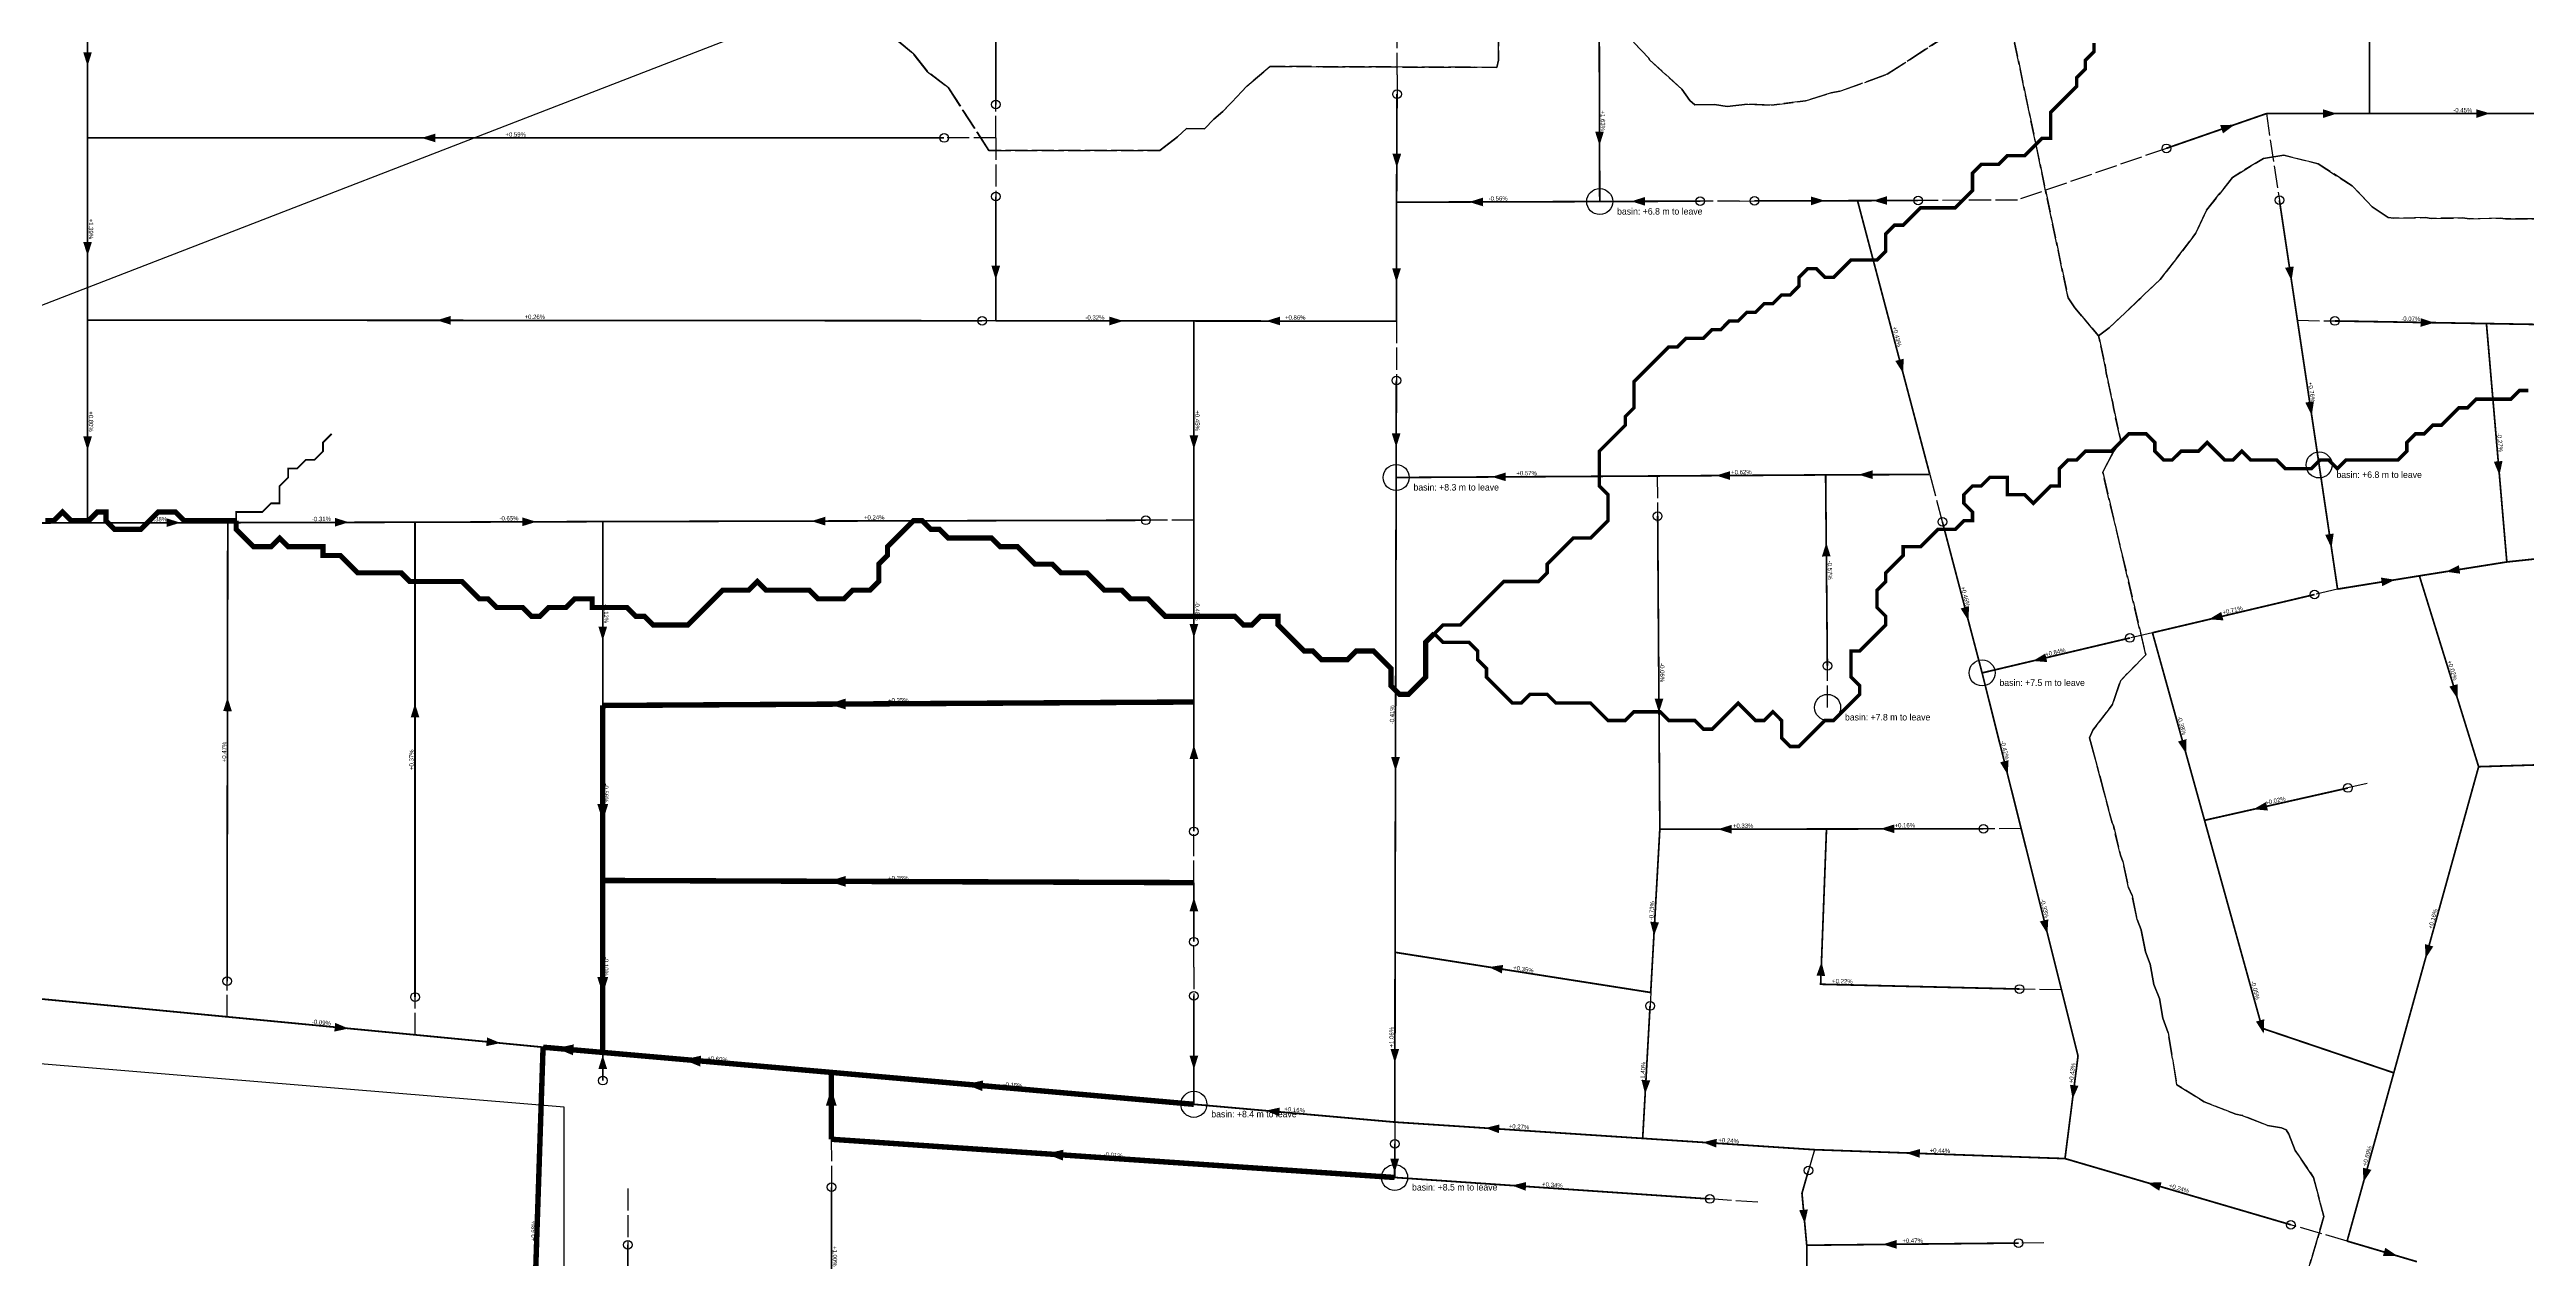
# Model space of a CAD drawing. Header units: metres. Extents: x 442821 to 452274, y 2561971 to 2571293.
# Drawn here: x 443657 to 444798, y 2564912 to 2565469 of the extents above; entities that cross this region are included whole.
import ezdxf
from ezdxf.enums import TextEntityAlignment as Align

# ---------------------------------------------------------------- set-up
doc = ezdxf.new("R2010")
doc.units = ezdxf.units.M
doc.header["$LTSCALE"] = 8
doc.linetypes.add('DASHDOT', pattern=[3.556, 2.54, -0.508, 0, -0.508])
doc.linetypes.add('DASHED', pattern=[1.524, 1.27, -0.254])
for name, color, linetype in [('A_ARROWS', 7, 'Continuous'), ('A_BASINS', 1, 'Continuous'), ('A_BRANCH', 7, 'Continuous'), ('A_BUILT_2006', 252, 'Continuous'), ('A_CATCHMENTS', 7, 'Continuous'), ('A_GRADIENT', 8, 'Continuous'), ('A_HEAD_GAP', 8, 'Continuous'), ('A_HEADS', 8, 'Continuous'), ('A_LATERAL', 7, 'Continuous'), ('A_STREAMS', 5, 'Continuous'), ('A_SUBMAIN', 7, 'Continuous')]:
    doc.layers.add(name, color=color, linetype=linetype)

msp = doc.modelspace()

# ---------------------------------------------------------------- linework, layer by layer
at = {"layer": 'A_ARROWS', "color": 2}
for points in [[(443674.5, 2565461.1), (443672.5, 2565467.5), (443676.5, 2565467.5)], [(443828.4, 2565428), (443834.8, 2565430), (443834.8, 2565426)], [(444371.2, 2565424.5), (444369.2, 2565430.9), (444373.2, 2565430.9)], [(444277.8, 2565414.3), (444275.8, 2565420.7), (444279.8, 2565420.7)], [(444311.1, 2565398.5), (444317.5, 2565400.5), (444317.6, 2565396.5)], [(444385.8, 2565398.8), (444392.2, 2565400.8), (444392.2, 2565396.8)], [(444475.1, 2565399.1), (444468.7, 2565397), (444468.7, 2565401)], [(444497.3, 2565399.1), (444503.7, 2565401.2), (444503.7, 2565397.2)], [(443674.5, 2565373.7), (443672.5, 2565380.1), (443676.5, 2565380.1)], [(444093, 2565362.7), (444091, 2565369.1), (444095, 2565369.1)], [(444277.6, 2565361.5), (444275.7, 2565367.9), (444279.7, 2565367.9)], [(443835.4, 2565344), (443841.8, 2565346), (443841.8, 2565342)], [(444151.8, 2565343.7), (444145.4, 2565341.7), (444145.4, 2565345.7)], [(444217.6, 2565343.7), (444224, 2565345.7), (444224, 2565341.7)], [(444511.1, 2565319.6), (444507.5, 2565325.3), (444511.4, 2565326.3)], [(443674.5, 2565284.1), (443672.5, 2565290.5), (443676.5, 2565290.5)], [(444184.3, 2565284.6), (444182.3, 2565291), (444186.3, 2565291)], [(444277.5, 2565285.5), (444275.5, 2565291.9), (444279.5, 2565291.9)], [(444321.6, 2565271.9), (444328, 2565273.9), (444328, 2565269.9)], [(444424.9, 2565272.5), (444431.3, 2565274.5), (444431.3, 2565270.5)], [(444490.6, 2565272.9), (444497, 2565274.9), (444497, 2565270.9)], [(443717.3, 2565250.8), (443710.9, 2565248.8), (443710.9, 2565252.8)], [(443794.9, 2565251), (443788.5, 2565249), (443788.5, 2565253)], [(443881.3, 2565251.2), (443874.9, 2565249.2), (443874.9, 2565253.2)], [(444008, 2565251.5), (444014.4, 2565253.5), (444014.4, 2565249.5)], [(444475.7, 2565241.6), (444477.7, 2565235.3), (444473.7, 2565235.2)], [(444541.2, 2565205.6), (444537.6, 2565211.3), (444541.5, 2565212.3)], [(443911.9, 2565196.5), (443909.9, 2565202.9), (443913.9, 2565202.9)], [(444184.3, 2565197.7), (444182.3, 2565204.1), (444186.3, 2565204.1)], [(444570.9, 2565187.1), (444576.6, 2565190.5), (444577.5, 2565186.6)], [(443739, 2565170.3), (443741, 2565163.9), (443737, 2565164)], [(443825.4, 2565167.5), (443827.4, 2565161.1), (443823.4, 2565161.1)], [(444015.9, 2565167.2), (444023.9, 2565169.8), (444023.9, 2565164.8)], [(444398.6, 2565163.3), (444396.6, 2565169.7), (444400.6, 2565169.7)], [(444184.3, 2565148.4), (444186.3, 2565142), (444182.3, 2565142)], [(444277.2, 2565136.4), (444275.2, 2565142.8), (444279.2, 2565142.8)], [(444559.3, 2565134.7), (444555.8, 2565140.4), (444559.7, 2565141.4)], [(443911.9, 2565113.2), (443909.4, 2565121.2), (443914.4, 2565121.2)], [(444425.7, 2565109.6), (444432.1, 2565111.6), (444432.1, 2565107.6)], [(444500.7, 2565109.8), (444507.1, 2565111.8), (444507.1, 2565107.8)], [(444015.9, 2565085.6), (444023.9, 2565088.1), (444023.9, 2565083.1)], [(444184.3, 2565078.2), (444186.3, 2565071.8), (444182.3, 2565071.8)], [(444396.3, 2565060.5), (444394.6, 2565067), (444398.6, 2565066.7)], [(444577.6, 2565061.4), (444574.1, 2565067.1), (444578, 2565068.1)], [(443911.9, 2565033.5), (443909.4, 2565041.5), (443914.4, 2565041.5)], [(444320.2, 2565046.1), (444326.8, 2565047.1), (444326.2, 2565043.2)], [(444473.5, 2565048.5), (444475.2, 2565042), (444471.2, 2565042.2)], [(443794.8, 2565017.8), (443788.2, 2565016.4), (443788.6, 2565020.4)], [(443864.8, 2565011.1), (443858.2, 2565009.7), (443858.6, 2565013.7)], [(443890.4, 2565008.7), (443898.6, 2565010.5), (443898.2, 2565005.5)], [(443911.9, 2565005.6), (443913.9, 2564999.2), (443909.9, 2564999.2)], [(443949.1, 2565003.5), (443957.2, 2565005.3), (443956.8, 2565000.3)], [(444184.3, 2564998.9), (444182.3, 2565005.3), (444186.3, 2565005.3)], [(444276.9, 2565002), (444274.9, 2565008.4), (444278.9, 2565008.4)], [(444079.1, 2564992.1), (444087.2, 2564993.9), (444086.8, 2564989)], [(444392.2, 2564987.6), (444390.6, 2564994.1), (444394.6, 2564993.9)], [(444017.2, 2564990.2), (444019.7, 2564982.3), (444014.7, 2564982.2)], [(444589.2, 2564985.3), (444588, 2564991.9), (444591.9, 2564991.4)], [(444217.4, 2564980), (444223.9, 2564981.4), (444223.6, 2564977.4)], [(444318.6, 2564972), (444325.1, 2564973.6), (444324.8, 2564969.6)], [(444116.1, 2564960.1), (444124.2, 2564962), (444123.9, 2564957)], [(444418.7, 2564965.4), (444425.3, 2564967), (444425, 2564963)], [(444512.4, 2564960.5), (444518.9, 2564962.3), (444518.7, 2564958.3)], [(444276.8, 2564951.4), (444274.8, 2564957.8), (444278.8, 2564957.8)], [(444330.9, 2564945.5), (444337.4, 2564947.1), (444337.2, 2564943.1)], [(444623.5, 2564946.8), (444630.2, 2564947), (444629.1, 2564943.1)], [(444465.8, 2564927.9), (444463.2, 2564934.1), (444467.2, 2564934.5)], [(444501.7, 2564918.4), (444508.1, 2564920.4), (444508.1, 2564916.4)]]:
    msp.add_solid(points, dxfattribs=at)
at = {"layer": 'A_ARROWS', "color": 3}
for points in [[(444711, 2565439.2), (444704.6, 2565437.2), (444704.6, 2565441.2)], [(444781.6, 2565439.3), (444775.2, 2565437.2), (444775.2, 2565441.2)], [(444663.9, 2565434.1), (444658.5, 2565430.1), (444657.2, 2565433.9)]]:
    msp.add_solid(points, dxfattribs=at)
at = {"layer": 'A_ARROWS', "color": 1}
for points in [[(444690.1, 2565362.2), (444687.1, 2565368.2), (444691.1, 2565368.8)], [(444755.9, 2565342.9), (444749.5, 2565341), (444749.6, 2565345)], [(444699.4, 2565300.1), (444696.4, 2565306.1), (444700.4, 2565306.7)], [(444785.9, 2565272.6), (444783.3, 2565278.9), (444787.3, 2565279.2)], [(444708.5, 2565239.1), (444705.6, 2565245.2), (444709.5, 2565245.8)], [(444737.9, 2565224.5), (444731.9, 2565221.5), (444731.3, 2565225.5)], [(444761.2, 2565228.2), (444767.2, 2565231.2), (444767.8, 2565227.3)], [(444652, 2565206.3), (444657.7, 2565209.7), (444658.7, 2565205.8)], [(444766.6, 2565169.7), (444762.8, 2565175.3), (444766.6, 2565176.4)], [(444641.5, 2565144.4), (444637.8, 2565150), (444641.7, 2565151.1)], [(444672.5, 2565118.8), (444678.3, 2565122.1), (444679.2, 2565118.2)], [(444751.8, 2565050), (444751.6, 2565056.7), (444755.4, 2565055.6)], [(444677.3, 2565015.4), (444673.7, 2565021), (444677.5, 2565022.1)], [(444723.2, 2564947), (444723, 2564953.7), (444726.9, 2564952.7)], [(444738.9, 2564913.1), (444732.2, 2564913), (444733.3, 2564916.8)]]:
    msp.add_solid(points, dxfattribs=at)
at = {"layer": 'A_BASINS', "color": 1}
for centre in [(444371.3, 2565398.7), (444702.8, 2565277.4), (444277.5, 2565271.6), (444547.5, 2565181.6), (444476.3, 2565165.7), (444184.3, 2564982.9), (444276.8, 2564949.2)]:
    msp.add_circle(centre, 6, dxfattribs=at)
at = {"layer": 'A_BRANCH', "color": 3, "const_width": 0.8}
msp.add_lwpolyline([(444093, 2565443.4), (444093, 2565520.7)], dxfattribs=at)
at = {"layer": 'A_BRANCH', "color": 2, "const_width": 0.8}
for points in [[(444371.1, 2565473.2), (444371.3, 2565398.7)], [(444069.2, 2565428), (443674.5, 2565428)], [(444442.6, 2565399), (444490.1, 2565399.1)], [(444518, 2565399.2), (444490.1, 2565399.1)], [(444277.6, 2565316.3), (444277.5, 2565271.6)], [(444615.6, 2565197.7), (444547.5, 2565181.6)], [(444184.3, 2565108.6), (444184.3, 2565168.2)], [(444184.3, 2565032.9), (444184.3, 2564982.9)], [(444394.5, 2565028.2), (444391.1, 2564967.2)], [(444276.9, 2564964.7), (444276.8, 2564949.2)], [(444017.3, 2564944.7), (444017.4, 2564881.2)]]:
    msp.add_lwpolyline(points, dxfattribs=at)
at = {"layer": 'A_BRANCH', "color": 1, "const_width": 0.8}
for points in [[(444684.5, 2565399.3), (444692.8, 2565344)], [(444700.7, 2565217.7), (444626, 2565200.1)]]:
    msp.add_lwpolyline(points, dxfattribs=at)
at = {"layer": 'A_BRANCH', "color": 2, "linetype": 'DASHED', "const_width": 0.8}
for points in [[(444086.7, 2565343.8), (443674.5, 2565344.1)], [(443738.8, 2565039.6), (443739.1, 2565250.8)], [(443825.4, 2565032.3), (443825.4, 2565251)], [(444162.1, 2565251.9), (443911.9, 2565251.3)], [(444398, 2565253.8), (444399, 2565109.6)], [(444529.2, 2565251.2), (444547.5, 2565181.6)], [(444564.7, 2565036), (444473.1, 2565038.2), (444475.8, 2565109.7)], [(444548.1, 2565109.8), (444475.8, 2565109.7)], [(444467.5, 2564952.4), (444464.5, 2564941.9), (444466.7, 2564918)], [(444689.8, 2564927.4), (444585.7, 2564957.9)]]:
    msp.add_lwpolyline(points, dxfattribs=at)
at = {"layer": 'A_BRANCH', "color": 1, "linetype": 'DASHED', "const_width": 0.8}
for points in [[(444710.1, 2565343.7), (444779.9, 2565342.5)], [(444843.7, 2565341.4), (444779.9, 2565342.5)], [(444869, 2565323.9), (444871.2, 2565248.6), (444838.5, 2565237.9), (444789.3, 2565232.7)]]:
    msp.add_lwpolyline(points, dxfattribs=at)
at = {"layer": 'A_BUILT_2006', "color": 252}
msp.add_lwpolyline([(444422.4, 2563343.7), (444425.8, 2563359.7), (444354.3, 2563402.3), (444079.1, 2562950.6), (443944.5, 2563054.6), (443895.5, 2563534.9), (443894.2, 2564981.6), (443353.4, 2565026.3), (443356.8, 2565236.3), (445139.7, 2565926.1), (445353.1, 2566067)], dxfattribs=at)
at = {"layer": 'A_CATCHMENTS', "color": 3, "linetype": 'DASHED'}
for points in [[(444552.1, 2565488.8), (444503.8, 2565457.3), (444482, 2565449.5), (444477.9, 2565448.8), (444466.2, 2565445.1), (444450.4, 2565443.1), (444439.4, 2565443.6), (444430, 2565442.5), (444424.2, 2565443.4), (444415.1, 2565443.3), (444412.8, 2565445.3), (444409.1, 2565450.5), (444394.3, 2565463.9), (444393.9, 2565464.8), (444378.7, 2565480.5)], [(444803.4, 2565390.8), (444788.7, 2565390.7), (444786.2, 2565391.1), (444772, 2565390.7), (444769, 2565391.2), (444754.5, 2565390.9), (444751.8, 2565391.3), (444737.1, 2565391), (444734.7, 2565391.4), (444734.6, 2565391.4), (444727.3, 2565396.3), (444718.1, 2565405.9), (444702.3, 2565416.1), (444686.5, 2565420), (444677.1, 2565418.6), (444662.9, 2565409.8), (444650.9, 2565394.8), (444646, 2565384.1), (444629.6, 2565362.8), (444606, 2565340.5), (444601.2, 2565336.8), (444590.3, 2565349.7), (444587.1, 2565354.4), (444559.2, 2565487.4)], [(444324.6, 2565480.4), (444324.6, 2565463.8), (444323.9, 2565460.5), (444219.4, 2565460.9), (444208.7, 2565451.9), (444197.7, 2565440.2), (444193.5, 2565436.6), (444189.2, 2565432.2), (444180.9, 2565432.3), (444176.8, 2565428.5), (444168.6, 2565422.2), (444089.8, 2565422.2), (444071.2, 2565451.1), (444061.6, 2565458.5), (444055.2, 2565466.6), (444046.4, 2565474)]]:
    msp.add_lwpolyline(points, dxfattribs=at)
at = {"layer": 'A_CATCHMENTS', "color": 2, "linetype": 'DASHED'}
for points in [[(444378.7, 2565480.5), (444393.9, 2565464.8), (444394.3, 2565463.9), (444409.1, 2565450.5), (444412.8, 2565445.3), (444415.1, 2565443.3), (444424.2, 2565443.4), (444430, 2565442.5), (444439.4, 2565443.6), (444450.4, 2565443.1), (444466.2, 2565445.1), (444477.9, 2565448.8), (444482, 2565449.5), (444503.8, 2565457.3), (444552.1, 2565488.8)], [(444559.2, 2565487.4), (444587.1, 2565354.4), (444590.3, 2565349.7), (444601.2, 2565336.8), (444601.4, 2565335.8), (444604.4, 2565322.3), (444604.7, 2565319.8), (444607.8, 2565305.8), (444608, 2565303.8), (444611.2, 2565289.2), (444611.3, 2565288.1), (444608.2, 2565283.8), (444603.1, 2565274), (444622.9, 2565190), (444611.2, 2565178), (444607.6, 2565167.1), (444598.6, 2565155.3), (444597, 2565151.7), (444598.3, 2565146.7), (444598.6, 2565146), (444603.1, 2565128.8), (444603.2, 2565128.6), (444607.4, 2565112.5), (444608, 2565111.3), (444611.2, 2565097.6), (444612.4, 2565094.8), (444615, 2565082.8), (444616.6, 2565079), (444618.9, 2565068), (444620.8, 2565063.2), (444622.8, 2565053.1), (444625, 2565047.4), (444626.7, 2565038.1), (444629.2, 2565031.6), (444630.8, 2565022.5), (444633.3, 2565015.8), (444637.3, 2564991.9), (444649.9, 2564984.1), (444664.4, 2564978.4), (444667.4, 2564977.8), (444679, 2564973.2), (444685.5, 2564972), (444687.6, 2564971.1), (444688.9, 2564969.1), (444691.8, 2564961.7), (444700.2, 2564949.2), (444705, 2564931.2), (444689.5, 2564878.2)], [(444046.4, 2565474), (444055.2, 2565466.6), (444061.6, 2565458.5), (444071.2, 2565451.1), (444089.8, 2565422.2), (444168.6, 2565422.2), (444176.8, 2565428.5), (444180.9, 2565432.3), (444189.2, 2565432.2), (444193.5, 2565436.6), (444197.7, 2565440.2), (444208.7, 2565451.9), (444219.4, 2565460.9), (444323.9, 2565460.5), (444324.6, 2565463.8), (444324.6, 2565480.4)]]:
    msp.add_lwpolyline(points, dxfattribs=at)
at = {"layer": 'A_CATCHMENTS', "color": 1, "linetype": 'DASHED'}
msp.add_lwpolyline([(444689.5, 2564878.2), (444705, 2564931.2), (444700.2, 2564949.2), (444691.8, 2564961.7), (444688.9, 2564969.1), (444687.6, 2564971.1), (444685.5, 2564972), (444679, 2564973.2), (444667.4, 2564977.8), (444664.4, 2564978.4), (444649.9, 2564984.1), (444637.3, 2564991.9), (444633.3, 2565015.8), (444630.8, 2565022.5), (444629.2, 2565031.6), (444626.7, 2565038.1), (444625, 2565047.4), (444622.8, 2565053.1), (444620.8, 2565063.2), (444618.9, 2565068), (444616.6, 2565079), (444615, 2565082.8), (444612.4, 2565094.8), (444611.2, 2565097.6), (444608, 2565111.3), (444607.4, 2565112.5), (444603.2, 2565128.6), (444603.1, 2565128.8), (444598.6, 2565146), (444598.3, 2565146.7), (444597, 2565151.7), (444598.6, 2565155.3), (444607.6, 2565167.1), (444611.2, 2565178), (444622.9, 2565190), (444603.1, 2565274), (444608.2, 2565283.8), (444611.3, 2565288.1), (444611.2, 2565289.2), (444608, 2565303.8), (444607.8, 2565305.8), (444604.7, 2565319.8), (444604.4, 2565322.3), (444601.4, 2565335.8), (444601.2, 2565336.8), (444606, 2565340.5), (444629.6, 2565362.8), (444646, 2565384.1), (444650.9, 2565394.8), (444662.9, 2565409.8), (444677.1, 2565418.6), (444686.5, 2565420), (444702.3, 2565416.1), (444718.1, 2565405.9), (444727.3, 2565396.3), (444734.6, 2565391.4), (444734.7, 2565391.4), (444737.1, 2565391), (444751.8, 2565391.3), (444754.5, 2565390.9), (444769, 2565391.2), (444772, 2565390.7), (444786.2, 2565391.1), (444788.7, 2565390.7), (444803.4, 2565390.8)], dxfattribs=at)
at = {"layer": 'A_HEAD_GAP', "color": 8, "linetype": 'DASHED'}
for points in [[(444277.9, 2565457.1), (444278, 2565473.2)], [(444277.9, 2565457.1), (444277.9, 2565448.2)], [(444093, 2565428), (444093, 2565443.4)], [(444678.5, 2565439.2), (444684.5, 2565399.3)], [(444093, 2565428), (444069.2, 2565428)], [(444093, 2565428), (444093, 2565401)], [(444632.4, 2565423.2), (444563.8, 2565399.4), (444518, 2565399.2)], [(444435.7, 2565398.9), (444417.6, 2565398.9)], [(444435.7, 2565398.9), (444442.6, 2565399)], [(444093, 2565343.8), (444086.7, 2565343.8)], [(444277.6, 2565343.6), (444277.6, 2565316.3)], [(444692.8, 2565344), (444710.1, 2565343.7)], [(444397.8, 2565272.3), (444398, 2565253.8)], [(444523.4, 2565273), (444529.2, 2565251.2)], [(444184.3, 2565251.9), (444162.1, 2565251.9)], [(444711.3, 2565220.2), (444700.7, 2565217.7)], [(444626, 2565200.1), (444615.6, 2565197.7)], [(444476.3, 2565165.7), (444476.2, 2565184.9)], [(444724.9, 2565130.6), (444716.1, 2565128.6)], [(444184.3, 2565085), (444184.3, 2565108.6)], [(444565.5, 2565109.9), (444548.1, 2565109.8)], [(444184.3, 2565046.1), (444184.3, 2565057.8)], [(443738.8, 2565023.2), (443738.8, 2565039.6)], [(444184.3, 2565046.1), (444184.3, 2565032.9)], [(443825.4, 2565014.9), (443825.4, 2565032.3)], [(444394.8, 2565034.4), (444394.5, 2565028.2)], [(444584.1, 2565035.6), (444564.7, 2565036)], [(444276.9, 2564974.7), (444276.9, 2564964.7)], [(444017.2, 2564966.8), (444017.3, 2564944.7)], [(444470.2, 2564962), (444467.5, 2564952.4)], [(443923.5, 2564944.1), (443923.5, 2564918.2)], [(444444.2, 2564937.8), (444422, 2564939.3)], [(444715.7, 2564919.9), (444689.8, 2564927.4)], [(444575.9, 2564919.1), (444564.3, 2564919)]]:
    msp.add_lwpolyline(points, dxfattribs=at)
at = {"layer": 'A_HEADS', "color": 2}
for centre in [(444277.9, 2565448.2), (444069.2, 2565428), (444093, 2565401), (444417.6, 2565398.9), (444442.6, 2565399), (444518, 2565399.2), (444086.7, 2565343.8), (444277.6, 2565316.3), (444398, 2565253.8), (444162.1, 2565251.9), (444529.2, 2565251.2), (444615.6, 2565197.7), (444476.2, 2565184.9), (444184.3, 2565108.6), (444548.1, 2565109.8), (444184.3, 2565057.8), (443738.8, 2565039.6), (443825.4, 2565032.3), (444184.3, 2565032.9), (444394.5, 2565028.2), (444564.7, 2565036), (443911.9, 2564993.8), (444276.9, 2564964.7), (444467.5, 2564952.4), (444017.3, 2564944.7), (444422, 2564939.3), (444689.8, 2564927.4), (443923.5, 2564918.2), (444564.3, 2564919)]:
    msp.add_circle(centre, 2, dxfattribs=at)
at = {"layer": 'A_HEADS', "color": 3}
for centre in [(444093, 2565443.4), (444632.4, 2565423.2)]:
    msp.add_circle(centre, 2, dxfattribs=at)
at = {"layer": 'A_HEADS', "color": 1}
for centre in [(444684.5, 2565399.3), (444710.1, 2565343.7), (444700.7, 2565217.7), (444716.1, 2565128.6)]:
    msp.add_circle(centre, 2, dxfattribs=at)
at = {"layer": 'A_LATERAL', "color": 3, "linetype": 'DASHDOT', "const_width": 0.8}
for points in [[(444726.1, 2565545.9), (444726, 2565439.2)], [(444726, 2565439.2), (444811.9, 2565439.3)]]:
    msp.add_lwpolyline(points, dxfattribs=at)
at = {"layer": 'A_LATERAL', "color": 2, "linetype": 'DASHED', "const_width": 0.8}
for points in [[(443674.5, 2565520.7), (443674.5, 2565428)], [(444490.1, 2565399.1), (444523.4, 2565273)], [(444184.3, 2565343.7), (444184.3, 2565251.9)], [(444523.4, 2565273), (444475.4, 2565272.8)], [(444475.8, 2565109.7), (444399, 2565109.6)], [(444394.8, 2565034.4), (444277, 2565052.9)], [(444584.1, 2565035.6), (444591.7, 2565005.2), (444585.7, 2564957.9)], [(443738.8, 2565023.2), (443825.4, 2565014.9)], [(443911.9, 2564993.8), (443911.9, 2565006.8)], [(444276.9, 2564974.7), (444184.3, 2564982.9)], [(444391.1, 2564967.2), (444276.9, 2564974.7)], [(444470.2, 2564962), (444391.1, 2564967.2)], [(444585.7, 2564957.9), (444470.2, 2564962)], [(444422, 2564939.3), (444276.8, 2564949.2)], [(444564.3, 2564919), (444466.7, 2564918)], [(444466.7, 2564918), (444467.4, 2564851.5)]]:
    msp.add_lwpolyline(points, dxfattribs=at)
at = {"layer": 'A_LATERAL', "color": 2, "const_width": 0.8}
for points in [[(444277.9, 2565448.2), (444277.7, 2565398.4)], [(443674.5, 2565428), (443674.5, 2565344.1)], [(444093, 2565401), (444093, 2565343.8)], [(444277.7, 2565398.4), (444277.6, 2565343.6)], [(444417.6, 2565398.9), (444371.3, 2565398.7)], [(443674.5, 2565344.1), (443674.5, 2565250.7)], [(444277.6, 2565343.6), (444184.3, 2565343.7)], [(444397.8, 2565272.3), (444277.5, 2565271.6)], [(444475.4, 2565272.8), (444397.8, 2565272.3)], [(444184.3, 2565057.8), (444184.3, 2565085)], [(444277, 2565052.9), (444276.9, 2564974.7)], [(443923.5, 2564918.2), (443923.6, 2564840.2)]]:
    msp.add_lwpolyline(points, dxfattribs=at)
at = {"layer": 'A_LATERAL', "color": 3, "const_width": 0.8}
msp.add_lwpolyline([(444632.4, 2565423.2), (444678.5, 2565439.2)], dxfattribs=at)
at = {"layer": 'A_LATERAL', "color": 3, "linetype": 'DASHED', "const_width": 0.8}
msp.add_lwpolyline([(444678.5, 2565439.2), (444726, 2565439.2)], dxfattribs=at)
at = {"layer": 'A_LATERAL', "color": 2, "linetype": 'DASHDOT', "const_width": 0.8}
for points in [[(444371.3, 2565398.7), (444277.7, 2565398.4)], [(444093, 2565343.8), (444184.3, 2565343.7)], [(444277.5, 2565271.6), (444277, 2565052.9)], [(444476.2, 2565184.9), (444475.4, 2565272.8)], [(443588.8, 2565250.5), (443674.5, 2565250.7)], [(443674.5, 2565250.7), (443739.1, 2565250.8)], [(443739.1, 2565250.8), (443825.4, 2565251)], [(443825.4, 2565251), (443911.9, 2565251.3)], [(443911.9, 2565251.3), (443911.9, 2565166.6)], [(444184.3, 2565251.9), (444184.3, 2565168.2)], [(444547.5, 2565181.6), (444565.5, 2565109.9)], [(444399, 2565109.6), (444394.8, 2565034.4)], [(444565.5, 2565109.9), (444584.1, 2565035.6)], [(443413.7, 2565054.4), (443738.8, 2565023.2)], [(443825.4, 2565014.9), (443884.4, 2565009.2)]]:
    msp.add_lwpolyline(points, dxfattribs=at)
at = {"layer": 'A_LATERAL', "color": 1, "const_width": 0.8}
for points in [[(444692.8, 2565344), (444702.8, 2565277.4)], [(444841.4, 2565140.4), (444776.3, 2565138.4)], [(444737.2, 2564997.4), (444715.7, 2564919.9)]]:
    msp.add_lwpolyline(points, dxfattribs=at)
at = {"layer": 'A_LATERAL', "color": 1, "linetype": 'DASHDOT', "const_width": 0.8}
for points in [[(444779.9, 2565342.5), (444789.3, 2565232.7)], [(444702.8, 2565277.4), (444711.3, 2565220.2)], [(444626, 2565200.1), (444650, 2565113.7)], [(444715.7, 2564919.9), (444747.9, 2564910.4)]]:
    msp.add_lwpolyline(points, dxfattribs=at)
at = {"layer": 'A_LATERAL', "color": 1, "linetype": 'DASHED', "const_width": 0.8}
for points in [[(444789.3, 2565232.7), (444749, 2565226.3)], [(444711.3, 2565220.2), (444749, 2565226.3)], [(444749, 2565226.3), (444776.3, 2565138.4)], [(444776.3, 2565138.4), (444737.2, 2564997.4)], [(444716.1, 2565128.6), (444650, 2565113.7)], [(444650, 2565113.7), (444676.6, 2565017.9), (444737.2, 2564997.4)]]:
    msp.add_lwpolyline(points, dxfattribs=at)
at = {"layer": 'A_STREAMS', "color": 5}
for points, const_width in [([(444599.1, 2565471.8), (444599.1, 2565467.8), (444595.1, 2565463.8), (444595.1, 2565459.8), (444591.1, 2565455.8), (444591.1, 2565451.8), (444587.1, 2565447.8), (444583.1, 2565443.8), (444579.1, 2565439.8), (444579.1, 2565435.8), (444579.1, 2565431.8), (444579.1, 2565427.8), (444575.1, 2565427.8), (444571.1, 2565423.8), (444567.1, 2565419.8), (444563.1, 2565419.8), (444559.1, 2565419.8), (444555.1, 2565415.8), (444551.1, 2565415.8), (444547.1, 2565415.8), (444543.1, 2565411.8), (444543.1, 2565407.8), (444543.1, 2565403.8), (444539.1, 2565399.8), (444535.1, 2565395.8), (444531.1, 2565395.8), (444527.1, 2565395.8), (444523.1, 2565395.8), (444519.1, 2565395.8), (444515.1, 2565391.8), (444511.1, 2565387.8), (444507.1, 2565387.8), (444503.1, 2565383.8), (444503.1, 2565379.8), (444503.1, 2565375.8), (444499.1, 2565371.8), (444495.1, 2565371.8), (444491.1, 2565371.8), (444487.1, 2565371.8), (444483.1, 2565367.8), (444479.1, 2565363.8), (444475.1, 2565363.8), (444471.1, 2565367.8), (444467.1, 2565367.8), (444463.1, 2565363.8), (444463.1, 2565359.8), (444459.1, 2565355.7), (444455.1, 2565355.7), (444451.1, 2565351.7), (444447.1, 2565351.7), (444443.1, 2565347.7), (444439.1, 2565347.7), (444435.1, 2565343.7), (444431.1, 2565343.7), (444427.1, 2565339.7), (444423.1, 2565339.7), (444419.1, 2565335.7), (444415.1, 2565335.7), (444411.1, 2565335.7), (444407.1, 2565331.7), (444403.1, 2565331.7), (444399.1, 2565327.7), (444395.1, 2565323.7), (444391.1, 2565319.7), (444387.1, 2565315.7), (444387.1, 2565311.7), (444387.1, 2565307.7), (444387.1, 2565303.7), (444383.1, 2565299.7), (444383.1, 2565295.7), (444379.1, 2565291.7), (444375.1, 2565287.7), (444371.1, 2565283.7), (444371.1, 2565279.7), (444371.1, 2565275.7), (444371.1, 2565271.7), (444371.1, 2565267.7), (444375.1, 2565263.7), (444375.1, 2565259.7), (444375.1, 2565255.7), (444375.1, 2565251.7), (444371.1, 2565247.7), (444367.1, 2565243.7), (444363.1, 2565243.7), (444359.1, 2565243.7), (444355.1, 2565239.7), (444351.1, 2565235.7), (444347.1, 2565231.7), (444347.1, 2565227.7), (444343.1, 2565223.7), (444339.1, 2565223.7), (444335.1, 2565223.7), (444331.1, 2565223.7), (444327.1, 2565223.7), (444323.1, 2565219.7), (444319.1, 2565215.7), (444315.1, 2565211.7), (444311.1, 2565207.7), (444307.1, 2565203.7), (444303.1, 2565203.7), (444299.1, 2565203.7), (444295.1, 2565199.7)], 1.6), ([(444799.2, 2565311.7), (444795.2, 2565311.7), (444791.2, 2565307.7), (444787.2, 2565307.7), (444783.2, 2565307.7), (444779.2, 2565307.7), (444775.2, 2565307.7), (444771.2, 2565303.7), (444767.2, 2565303.7), (444763.2, 2565299.7), (444759.2, 2565295.7), (444755.2, 2565295.7), (444751.2, 2565291.7), (444747.2, 2565291.7), (444743.2, 2565287.7), (444743.2, 2565283.7), (444739.2, 2565279.7), (444735.2, 2565279.7), (444731.2, 2565279.7), (444727.2, 2565279.7), (444723.2, 2565279.7), (444719.2, 2565279.7), (444715.2, 2565279.7), (444711.2, 2565275.7), (444707.2, 2565279.7), (444703.2, 2565279.7), (444699.2, 2565275.7), (444695.2, 2565275.7), (444691.2, 2565275.7), (444687.2, 2565275.7), (444683.2, 2565279.7), (444679.2, 2565279.7), (444675.2, 2565279.7), (444671.2, 2565279.7), (444667.2, 2565283.7), (444663.2, 2565279.7), (444659.2, 2565279.7), (444655.2, 2565283.7), (444651.2, 2565287.7), (444647.2, 2565283.7), (444643.2, 2565283.7), (444639.2, 2565283.7), (444635.1, 2565279.7), (444631.1, 2565279.7), (444627.1, 2565283.7), (444627.1, 2565287.7), (444623.1, 2565291.7), (444619.1, 2565291.7), (444615.1, 2565291.7), (444611.1, 2565287.7), (444607.1, 2565283.7), (444603.1, 2565283.7), (444599.1, 2565283.7), (444595.1, 2565283.7), (444591.1, 2565279.7), (444587.1, 2565279.7), (444583.1, 2565275.7), (444583.1, 2565271.7), (444583.1, 2565267.7), (444579.1, 2565267.7), (444575.1, 2565263.7), (444571.1, 2565259.7), (444567.1, 2565263.7), (444563.1, 2565263.7), (444559.1, 2565263.7), (444559.1, 2565267.7), (444559.1, 2565271.7), (444555.1, 2565271.7), (444551.1, 2565271.7), (444547.1, 2565267.7), (444543.1, 2565267.7), (444539.1, 2565263.7), (444539.1, 2565259.7), (444543.1, 2565255.7), (444543.1, 2565251.7), (444539.1, 2565251.7), (444535.1, 2565247.7), (444531.1, 2565247.7), (444527.1, 2565247.7), (444523.1, 2565243.7), (444519.1, 2565239.7), (444515.1, 2565239.7), (444511.1, 2565239.7), (444511.1, 2565235.7), (444507.1, 2565231.7), (444503.1, 2565227.7), (444503.1, 2565223.7), (444499.1, 2565219.7), (444499.1, 2565215.7), (444499.1, 2565211.7), (444503.1, 2565207.7), (444503.1, 2565203.7), (444499.1, 2565199.7), (444495.1, 2565195.7), (444491.1, 2565191.7), (444487.1, 2565191.7), (444487.1, 2565187.7), (444487.1, 2565183.7), (444487.1, 2565179.7), (444491.1, 2565175.7), (444491.1, 2565171.7), (444487.1, 2565167.7), (444483.1, 2565163.7), (444479.1, 2565159.7), (444475.1, 2565159.7), (444471.1, 2565155.7), (444467.1, 2565151.7), (444463.1, 2565147.7), (444459.1, 2565147.7), (444455.1, 2565151.7), (444455.1, 2565155.7), (444455.1, 2565159.7), (444451.1, 2565163.7), (444447.1, 2565159.7), (444443.1, 2565159.7), (444439.1, 2565163.7), (444435.1, 2565167.7), (444431.1, 2565163.7), (444427.1, 2565159.7), (444423.1, 2565155.7), (444419.1, 2565155.7), (444415.1, 2565159.7), (444411.1, 2565159.7), (444407.1, 2565159.7), (444403.1, 2565159.7), (444399.1, 2565163.7), (444395.1, 2565163.7), (444391.1, 2565163.7), (444387.1, 2565163.7), (444383.1, 2565159.7), (444379.1, 2565159.7), (444375.1, 2565159.7), (444371.1, 2565163.7), (444367.1, 2565167.7), (444363.1, 2565167.7), (444359.1, 2565167.7), (444355.1, 2565167.7), (444351.1, 2565167.7), (444347.1, 2565171.7), (444343.1, 2565171.7), (444339.1, 2565171.7), (444335.1, 2565167.7), (444331.1, 2565167.7), (444327.1, 2565171.7), (444323.1, 2565175.7), (444319.1, 2565179.7), (444319.1, 2565183.7), (444315.1, 2565187.7), (444315.1, 2565191.7), (444311.1, 2565195.7), (444307.1, 2565195.7), (444303.1, 2565195.7), (444299.1, 2565195.7), (444295.1, 2565199.7)], 1.6), ([(443787, 2565291.7), (443783, 2565287.7), (443783, 2565283.7), (443779, 2565279.7), (443775, 2565279.7), (443771, 2565275.7), (443767, 2565275.7), (443767, 2565271.7), (443763, 2565267.7), (443763, 2565263.7), (443763, 2565259.7), (443759, 2565259.7), (443755, 2565255.7), (443751, 2565255.7), (443747, 2565255.7), (443743, 2565255.7), (443743, 2565251.7)], 0.8), ([(443743, 2565251.7), (443739, 2565251.7), (443735, 2565251.7), (443731, 2565251.7), (443727, 2565251.7), (443723, 2565251.7), (443719, 2565251.7), (443715, 2565255.7), (443711, 2565255.7), (443707, 2565255.7), (443703, 2565251.7), (443699, 2565247.7), (443695, 2565247.7), (443691, 2565247.7), (443687, 2565247.7), (443683, 2565251.7), (443683, 2565255.7), (443679, 2565255.7), (443675, 2565251.7), (443671, 2565251.7), (443667, 2565251.7), (443663, 2565255.7), (443659, 2565251.7), (443655, 2565251.7)], 2.4), ([(444295.1, 2565199.7), (444291.1, 2565195.7), (444291.1, 2565191.7), (444291.1, 2565187.7), (444291.1, 2565183.7), (444291.1, 2565179.7), (444287.1, 2565175.7), (444283.1, 2565171.7), (444279.1, 2565171.7), (444275.1, 2565175.7), (444275.1, 2565179.7), (444275.1, 2565183.7), (444271.1, 2565187.7), (444267.1, 2565191.7), (444263.1, 2565191.7), (444259.1, 2565191.7), (444255.1, 2565187.7), (444251.1, 2565187.7), (444247.1, 2565187.7), (444243.1, 2565187.7), (444239.1, 2565191.7), (444235.1, 2565191.7), (444231.1, 2565195.7), (444227.1, 2565199.7), (444223.1, 2565203.7), (444223.1, 2565207.7), (444219.1, 2565207.7), (444215.1, 2565207.7), (444211.1, 2565203.7), (444207.1, 2565203.7), (444203.1, 2565207.7), (444199.1, 2565207.7), (444195.1, 2565207.7), (444191.1, 2565207.7), (444187.1, 2565207.7), (444183.1, 2565207.7), (444179.1, 2565207.7), (444175.1, 2565207.7), (444171.1, 2565207.7), (444167.1, 2565211.7), (444163.1, 2565215.7), (444159.1, 2565215.7), (444155.1, 2565215.7), (444151.1, 2565219.7), (444147.1, 2565219.7), (444143.1, 2565219.7), (444139.1, 2565223.7), (444135.1, 2565227.7), (444131.1, 2565227.7), (444127.1, 2565227.7), (444123.1, 2565227.7), (444119.1, 2565231.7), (444115.1, 2565231.7), (444111.1, 2565231.7), (444107.1, 2565235.7), (444103.1, 2565239.7), (444099.1, 2565239.7), (444095.1, 2565239.7), (444091.1, 2565243.7), (444087.1, 2565243.7), (444083.1, 2565243.7), (444079.1, 2565243.7), (444075.1, 2565243.7), (444071.1, 2565243.7), (444067.1, 2565247.7), (444063.1, 2565247.7), (444059.1, 2565251.7), (444055.1, 2565251.7), (444051.1, 2565247.7), (444047.1, 2565243.7), (444043.1, 2565239.7), (444043.1, 2565235.7), (444039.1, 2565231.7), (444039.1, 2565227.7), (444039.1, 2565223.7), (444035.1, 2565219.7), (444031.1, 2565219.7), (444027.1, 2565219.7), (444023.1, 2565215.7), (444019.1, 2565215.7), (444015.1, 2565215.7), (444011.1, 2565215.7), (444007.1, 2565219.7), (444003.1, 2565219.7), (443999.1, 2565219.7), (443995.1, 2565219.7), (443991.1, 2565219.7), (443987.1, 2565219.7), (443983.1, 2565223.7), (443979.1, 2565219.7), (443975.1, 2565219.7), (443971.1, 2565219.7), (443967.1, 2565219.7), (443963.1, 2565215.7), (443959.1, 2565211.7), (443955.1, 2565207.7), (443951.1, 2565203.7), (443947.1, 2565203.7), (443943.1, 2565203.7), (443939.1, 2565203.7), (443935.1, 2565203.7), (443931.1, 2565207.7), (443927.1, 2565207.7), (443923.1, 2565211.7), (443919.1, 2565211.7), (443915.1, 2565211.7), (443911, 2565211.7), (443907, 2565211.7), (443907, 2565215.7), (443903, 2565215.7), (443899, 2565215.7), (443895, 2565211.7), (443891, 2565211.7), (443887, 2565211.7), (443883, 2565207.7), (443879, 2565207.7), (443875, 2565211.7), (443871, 2565211.7), (443867, 2565211.7), (443863, 2565211.7), (443859, 2565215.7), (443855, 2565215.7), (443851, 2565219.7), (443847, 2565223.7), (443843, 2565223.7), (443839, 2565223.7), (443835, 2565223.7), (443831, 2565223.7), (443827, 2565223.7), (443823, 2565223.7), (443819, 2565227.7), (443815, 2565227.7), (443811, 2565227.7), (443807, 2565227.7), (443803, 2565227.7), (443799, 2565227.7), (443795, 2565231.7), (443791, 2565235.7), (443787, 2565235.7), (443783, 2565235.7), (443783, 2565239.7), (443779, 2565239.7), (443775, 2565239.7), (443771, 2565239.7), (443767, 2565239.7), (443763, 2565243.7), (443759, 2565239.7), (443755, 2565239.7), (443751, 2565239.7), (443747, 2565243.7), (443743, 2565247.7), (443743, 2565251.7)], 2.4)]:
    msp.add_lwpolyline(points, dxfattribs=dict(at, const_width=const_width))
at = {"layer": 'A_SUBMAIN', "color": 2, "linetype": 'DASHED', "const_width": 2.5}
for points in [[(444184.3, 2565168.2), (443911.9, 2565166.6)], [(444184.3, 2565085), (443911.9, 2565086)], [(443911.9, 2565086), (443911.9, 2565006.8)], [(443911.9, 2565006.8), (443884.4, 2565009.2)], [(444276.8, 2564949.2), (444017.2, 2564966.8)]]:
    msp.add_lwpolyline(points, dxfattribs=at)
at = {"layer": 'A_SUBMAIN', "color": 2, "linetype": 'DASHDOT', "const_width": 2.5}
for points in [[(443911.9, 2565166.6), (443911.9, 2565086)], [(444017.2, 2564966.8), (444017.2, 2564997.6)], [(444184.3, 2564982.9), (444171.9, 2564984), (444017.2, 2564997.6)]]:
    msp.add_lwpolyline(points, dxfattribs=at)
at = {"layer": 'A_SUBMAIN', "color": 2, "const_width": 2.5}
for points in [[(443884.4, 2565009.2), (443878.8, 2564839.9)], [(444017.2, 2564997.6), (443911.9, 2565006.8)]]:
    msp.add_lwpolyline(points, dxfattribs=at)

# ---------------------------------------------------------------- texts
at = {"layer": 'A_BASINS', "color": 1}
for s, p in [('basin: +6.8 m to leave', (444379.3, 2565392.7)), ('basin: +8.3 m to leave', (444285.5, 2565265.6)), ('basin: +6.8 m to leave', (444710.8, 2565271.4)), ('basin: +7.5 m to leave', (444555.5, 2565175.6)), ('basin: +7.8 m to leave', (444484.3, 2565159.7)), ('basin: +8.4 m to leave', (444192.3, 2564976.9)), ('basin: +8.5 m to leave', (444284.8, 2564943.2))]:
    msp.add_text(s, height=3, dxfattribs=at).set_placement(p)
at = {"layer": 'A_GRADIENT', "color": 2}
for s, rotation, p in [('+1.63%', -89.8829, (444371.2, 2565435.9)), ('+0.59%', 360, (443871.8, 2565428)), ('-0.56%', 0.2025, (444324.5, 2565398.5)), ('+1.39%', -90, (443674.5, 2565386.1)), ('+0.26%', 359.95, (443880.6, 2565344)), ('-0.32%', -0.05, (444138.7, 2565343.7)), ('+0.86%', 359.95, (444231, 2565343.7)), ('+0.43%', -75.2149, (444506.8, 2565336.1)), ('+0.80%', -90, (443674.5, 2565297.4)), ('+0.45%', -90, (444184.3, 2565297.8)), ('+0.57%', 0.3363, (444337.6, 2565272)), ('+0.62%', 0.3363, (444436.6, 2565272.5)), ('-0.38%', 0.1383, (443706.8, 2565250.8)), ('-0.31%', 0.1383, (443782.3, 2565250.9)), ('-0.65%', 0.1383, (443868.7, 2565251.2)), ('+0.24%', 0.1383, (444037, 2565251.6)), ('-0.57%', 270.4964, (444475.8, 2565228.9)), ('-0.12%', -90, (443911.9, 2565208.9)), ('-0.48%', -90, (444184.3, 2565210.1)), ('+0.46%', -75.2149, (444538.3, 2565216.4)), ('+0.84%', 13.2679, (444581.6, 2565189.6)), ('-0.06%', -89.5893, (444398.5, 2565181.7)), ('+0.35%', 0.3364, (444048.1, 2565167.4)), ('-0.41%', 89.8865, (444277.2, 2565162.3)), ('+0.47%', 89.9246, (443739, 2565145.2)), ('+0.37%', 90, (443825.4, 2565141.6)), ('-0.42%', -75.958, (444556.5, 2565145.7)), ('-0.56%', -90, (443911.9, 2565126.3)), ('+0.33%', 0.0998, (444437.4, 2565109.6)), ('+0.16%', 0.0998, (444511.9, 2565109.8)), ('+0.36%', 359.7981, (444048.1, 2565085.5)), ('-0.73%', 86.815, (444396.9, 2565072)), ('-0.33%', -75.958, (444574.8, 2565072.7)), ('-0.10%', -90, (443911.9, 2565046.4)), ('+0.35%', 351.0401, (444335.9, 2565043.6)), ('+0.22%', 358.6492, (444483.1, 2565038)), ('-0.09%', -5.4908, (443782.1, 2565019)), ('+1.06%', 89.8865, (444277, 2565013.8)), ('+0.60%', 354.9933, (443964.6, 2565002.2)), ('-0.15%', 354.9933, (444100.8, 2564990.2)), ('+1.40%', 86.815, (444392.8, 2564997.7)), ('+0.43%', 82.8656, (444590.6, 2564997.1)), ('+0.16%', 354.9442, (444230.6, 2564978.8)), ('+0.27%', 356.2476, (444334, 2564971)), ('-0.01%', 356.1183, (444147, 2564958)), ('+0.24%', 356.2476, (444430.6, 2564964.6)), ('+0.44%', 357.9441, (444528, 2564960)), ('+0.34%', 356.1183, (444349.4, 2564944.2)), ('+0.24%', 343.6942, (444637.8, 2564942.7)), ('+0.68%', 88.115, (443881.6, 2564924.5)), ('+1.00%', -89.8884, (444017.3, 2564912.9)), ('+0.47%', 0.5679, (444515.5, 2564918.5))]:
    msp.add_text(s, height=2, rotation=rotation, dxfattribs=at).set_placement(p, align=Align.BOTTOM_CENTER)
at = {"layer": 'A_GRADIENT', "color": 3}
msp.add_text('-0.45%', height=2, rotation=0.0376, dxfattribs=at).set_placement((444769, 2565439.2), align=Align.BOTTOM_CENTER)
at = {"layer": 'A_GRADIENT', "color": 1}
for s, rotation, p in [('-0.07%', -1.0174, (444745, 2565343.1)), ('+0.76%', -81.4815, (444697.8, 2565310.7)), ('-0.27%', -85.0832, (444784.6, 2565287.6)), ('+0.71%', 13.2679, (444663.3, 2565208.9)), ('+0.02%', -72.7625, (444762.7, 2565182.3)), ('-0.38%', -74.4737, (444638, 2565156.9)), ('+0.02%', 12.7279, (444683, 2565121.2)), ('+0.16%', 74.5015, (444756.8, 2565067.9)), ('-0.05%', -74.4737, (444671.9, 2565035)), ('+0.69%', 74.5015, (444726.5, 2564958.7))]:
    msp.add_text(s, height=2, rotation=rotation, dxfattribs=at).set_placement(p, align=Align.BOTTOM_CENTER)

doc.saveas('drawing.dxf')
